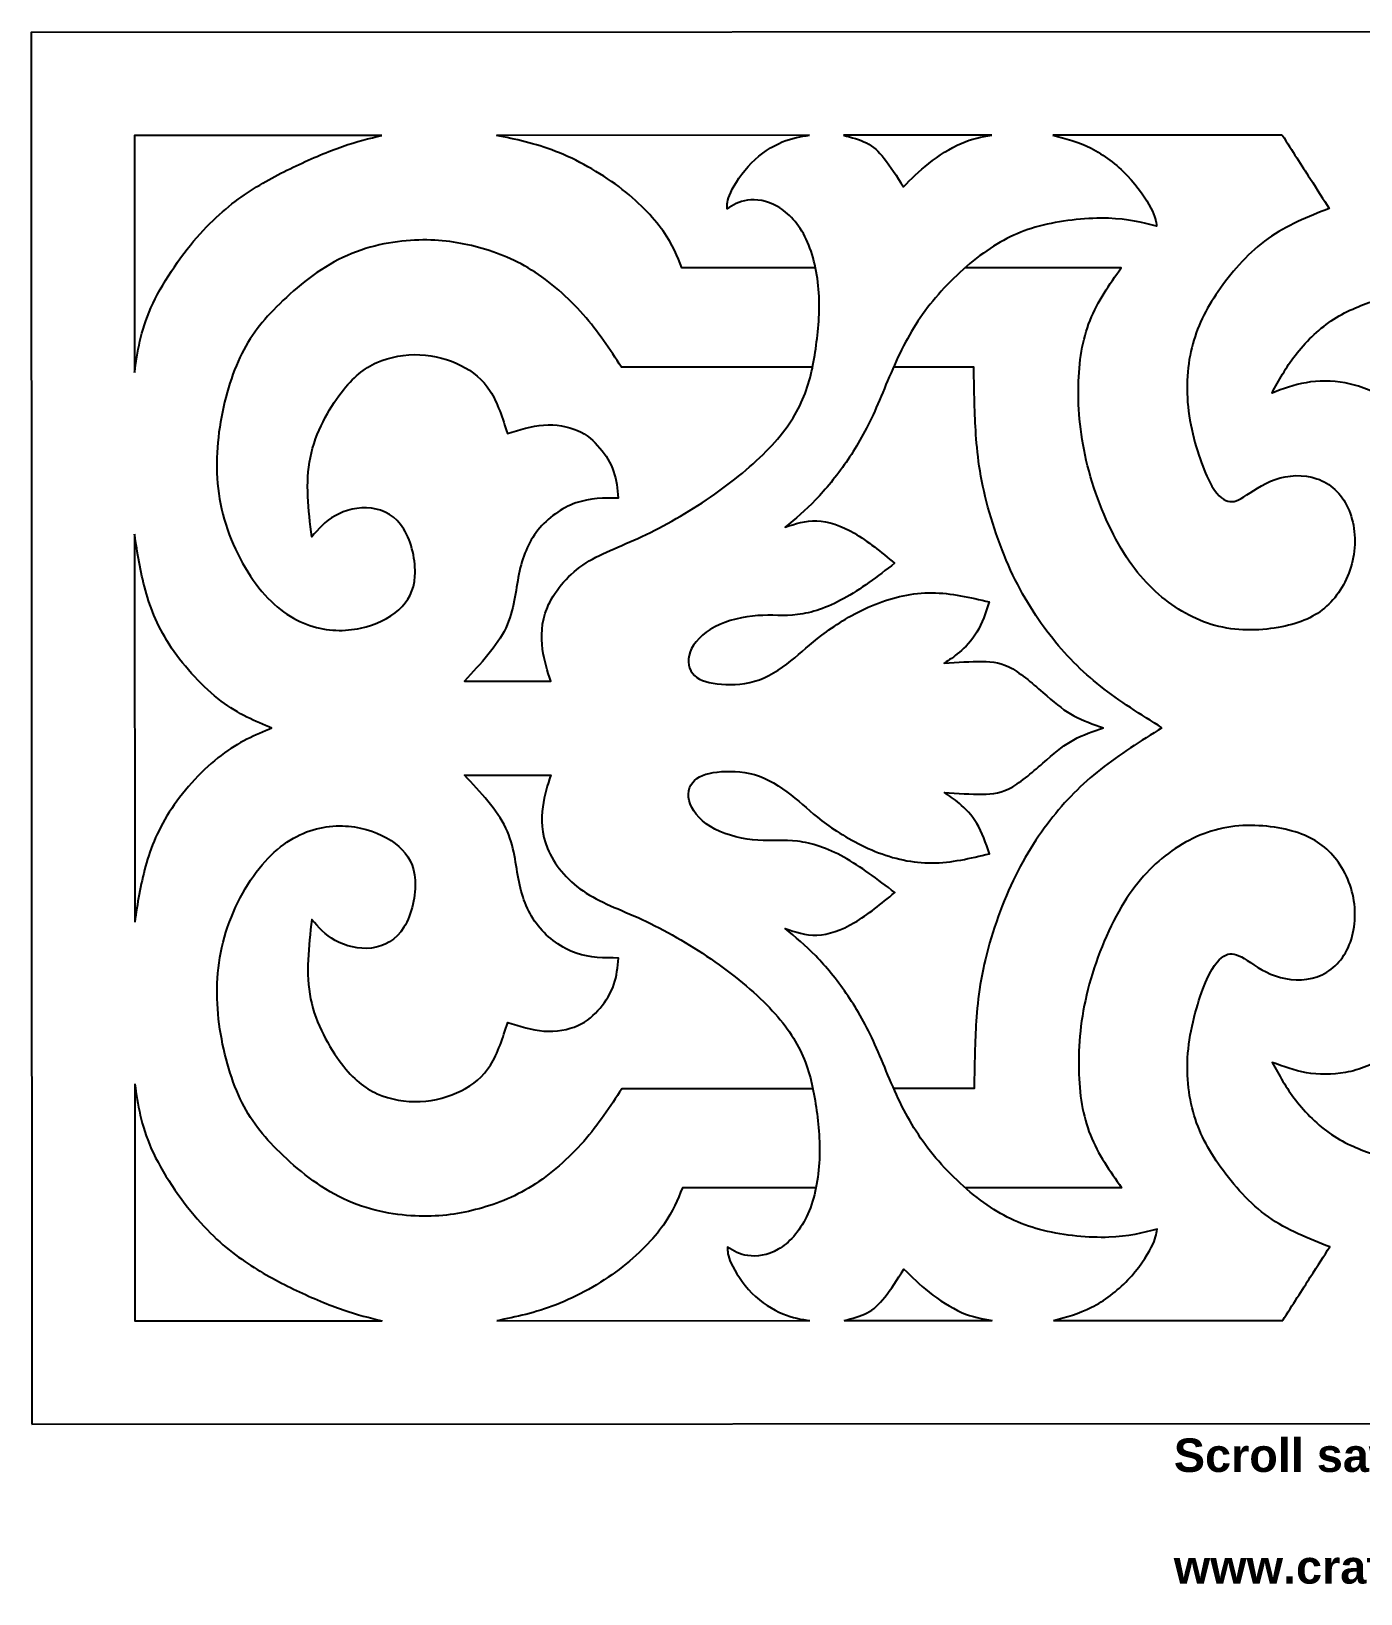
# Model space of a CAD drawing. Header units: centimetres. Extents: x -41.1 to 42.6, y -5.6 to 41.
# Drawn here: x -41.11 to -1.42, y -5.64 to 41 of the extents above; entities that cross this region are included whole.
import ezdxf

# ---------------------------------------------------------------- set-up
doc = ezdxf.new("R2010")
doc.units = ezdxf.units.CM
doc.header["$MEASUREMENT"] = 0
doc.layers.add('Layer 1', color=7, linetype='Continuous')

msp = doc.modelspace()

# ---------------------------------------------------------------- linework, layer by layer
at = {"layer": 'Layer 1'}
for points, knots in [([(-41.091, -0.57), (-41.091, -0.57), (-41.11, 40.966), (-41.11, 40.966), (-41.11, 40.966), (-41.11, 40.966), (42.576, 41.004), (42.576, 41.004), (42.576, 41.004), (42.576, 41.004), (42.595, -0.532), (42.595, -0.532), (42.595, -0.532), (42.595, -0.532), (-41.091, -0.57), (-41.091, -0.57)], [0, 0, 0, 0, 0.2, 0.2, 0.2, 0.2, 0.4, 0.4, 0.4, 0.4, 0.6, 0.6, 0.6, 0.6, 1, 1, 1, 1]), ([(-30.648, 37.894), (-30.648, 37.894), (-38.032, 37.891), (-38.032, 37.891), (-38.032, 37.891), (-38.032, 37.891), (-38.029, 30.814), (-38.029, 30.814)], [0, 0, 0, 0, 0.333333, 0.333333, 0.333333, 0.333333, 1, 1, 1, 1]), ([(-38.029, 30.814), (-37.939, 31.43), (-37.85, 32.045), (-37.536, 32.75), (-37.536, 32.75), (-37.222, 33.455), (-36.684, 34.251), (-36.165, 34.85), (-36.165, 34.85), (-35.646, 35.45), (-35.146, 35.854), (-34.656, 36.181), (-34.656, 36.181), (-34.166, 36.508), (-33.685, 36.758), (-33.205, 36.986), (-33.205, 36.986), (-32.724, 37.214), (-32.243, 37.419), (-31.817, 37.567), (-31.817, 37.567), (-31.391, 37.714), (-31.019, 37.804), (-30.648, 37.894)], [0, 0, 0, 0, 0.142857, 0.142857, 0.142857, 0.142857, 0.285714, 0.285714, 0.285714, 0.285714, 0.428571, 0.428571, 0.428571, 0.428571, 0.571429, 0.571429, 0.571429, 0.571429, 0.714286, 0.714286, 0.714286, 0.714286, 1, 1, 1, 1]), ([(-17.785, 30.977), (-19.687, 30.976), (-21.589, 30.976), (-23.491, 30.975), (-23.491, 30.975), (-23.837, 31.507), (-24.184, 32.039), (-24.629, 32.545), (-24.629, 32.545), (-25.075, 33.051), (-25.62, 33.531), (-26.175, 33.877), (-26.175, 33.877), (-26.729, 34.223), (-27.294, 34.434), (-27.861, 34.578), (-27.861, 34.578), (-28.428, 34.722), (-28.999, 34.799), (-29.665, 34.767), (-29.665, 34.767), (-30.332, 34.734), (-31.095, 34.593), (-31.806, 34.253), (-31.806, 34.253), (-32.517, 33.913), (-33.177, 33.374), (-33.693, 32.871), (-33.693, 32.871), (-34.209, 32.367), (-34.58, 31.899), (-34.878, 31.268), (-34.878, 31.268), (-35.176, 30.636), (-35.4, 29.841), (-35.505, 29.034), (-35.505, 29.034), (-35.611, 28.226), (-35.597, 27.405), (-35.389, 26.592), (-35.389, 26.592), (-35.18, 25.778), (-34.776, 24.97), (-34.311, 24.387), (-34.311, 24.387), (-33.846, 23.804), (-33.32, 23.445), (-32.795, 23.266), (-32.795, 23.266), (-32.269, 23.087), (-31.743, 23.087), (-31.282, 23.187), (-31.282, 23.187), (-30.82, 23.286), (-30.423, 23.485), (-30.138, 23.738), (-30.138, 23.738), (-29.853, 23.992), (-29.68, 24.299), (-29.654, 24.742), (-29.654, 24.742), (-29.629, 25.184), (-29.751, 25.761), (-29.988, 26.145), (-29.988, 26.145), (-30.226, 26.53), (-30.578, 26.722), (-30.956, 26.767), (-30.956, 26.767), (-31.335, 26.811), (-31.738, 26.709), (-32.04, 26.542), (-32.04, 26.542), (-32.341, 26.375), (-32.539, 26.144), (-32.738, 25.913), (-32.738, 25.913), (-32.835, 26.721), (-32.931, 27.528), (-32.778, 28.282), (-32.778, 28.282), (-32.624, 29.035), (-32.221, 29.734), (-31.859, 30.211), (-31.859, 30.211), (-31.497, 30.689), (-31.176, 30.946), (-30.789, 31.116), (-30.789, 31.116), (-30.401, 31.286), (-29.946, 31.369), (-29.507, 31.35), (-29.507, 31.35), (-29.068, 31.331), (-28.644, 31.21), (-28.286, 31.03), (-28.286, 31.03), (-27.926, 30.851), (-27.632, 30.614), (-27.41, 30.265), (-27.41, 30.265), (-27.189, 29.916), (-27.041, 29.454), (-26.894, 28.993), (-26.894, 28.993), (-26.535, 29.108), (-26.176, 29.224), (-25.814, 29.249), (-25.814, 29.249), (-25.452, 29.275), (-25.086, 29.211), (-24.801, 29.087), (-24.801, 29.087), (-24.516, 28.962), (-24.31, 28.776), (-24.134, 28.564), (-24.134, 28.564), (-23.958, 28.353), (-23.81, 28.116), (-23.723, 27.863), (-23.723, 27.863), (-23.637, 27.61), (-23.611, 27.34), (-23.585, 27.071), (-23.585, 27.071), (-24.008, 27.071), (-24.431, 27.071), (-24.851, 26.923), (-24.851, 26.923), (-25.271, 26.776), (-25.688, 26.481), (-25.982, 26.112), (-25.982, 26.112), (-26.277, 25.743), (-26.45, 25.301), (-26.552, 24.798), (-26.552, 24.798), (-26.654, 24.294), (-26.686, 23.73), (-26.945, 23.189), (-26.945, 23.189), (-27.205, 22.647), (-27.692, 22.127), (-28.179, 21.608), (-28.179, 21.608), (-27.32, 21.608), (-26.461, 21.609), (-25.602, 21.609), (-25.602, 21.609), (-25.698, 21.904), (-25.795, 22.199), (-25.843, 22.561), (-25.843, 22.561), (-25.891, 22.923), (-25.891, 23.352), (-25.702, 23.804), (-25.702, 23.804), (-25.513, 24.256), (-25.135, 24.731), (-24.642, 25.071), (-24.642, 25.071), (-24.149, 25.411), (-23.54, 25.616), (-22.877, 25.924), (-22.877, 25.924), (-22.213, 26.232), (-21.496, 26.643), (-20.829, 27.101), (-20.829, 27.101), (-20.163, 27.56), (-19.548, 28.067), (-19.08, 28.557), (-19.08, 28.557), (-18.612, 29.048), (-18.292, 29.522), (-18.081, 30.009), (-18.081, 30.009), (-17.869, 30.497), (-17.767, 30.997), (-17.69, 31.529), (-17.69, 31.529), (-17.614, 32.061), (-17.563, 32.625), (-17.598, 33.195), (-17.598, 33.195), (-17.634, 33.766), (-17.756, 34.342), (-17.974, 34.798), (-17.974, 34.798), (-18.192, 35.253), (-18.506, 35.586), (-18.827, 35.771), (-18.827, 35.771), (-19.147, 35.957), (-19.474, 35.996), (-19.727, 35.96), (-19.727, 35.96), (-19.981, 35.925), (-20.16, 35.816), (-20.339, 35.707), (-20.339, 35.707), (-20.339, 35.828), (-20.34, 35.95), (-20.228, 36.191), (-20.228, 36.191), (-20.115, 36.431), (-19.891, 36.79), (-19.609, 37.075), (-19.609, 37.075), (-19.327, 37.361), (-18.988, 37.573), (-18.69, 37.698), (-18.69, 37.698), (-18.392, 37.823), (-18.135, 37.861), (-17.879, 37.9)], [0, 0, 0, 0, 0.018182, 0.018182, 0.018182, 0.018182, 0.036364, 0.036364, 0.036364, 0.036364, 0.054545, 0.054545, 0.054545, 0.054545, 0.072727, 0.072727, 0.072727, 0.072727, 0.090909, 0.090909, 0.090909, 0.090909, 0.109091, 0.109091, 0.109091, 0.109091, 0.127273, 0.127273, 0.127273, 0.127273, 0.145455, 0.145455, 0.145455, 0.145455, 0.163636, 0.163636, 0.163636, 0.163636, 0.181818, 0.181818, 0.181818, 0.181818, 0.2, 0.2, 0.2, 0.2, 0.218182, 0.218182, 0.218182, 0.218182, 0.236364, 0.236364, 0.236364, 0.236364, 0.254545, 0.254545, 0.254545, 0.254545, 0.272727, 0.272727, 0.272727, 0.272727, 0.290909, 0.290909, 0.290909, 0.290909, 0.309091, 0.309091, 0.309091, 0.309091, 0.327273, 0.327273, 0.327273, 0.327273, 0.345455, 0.345455, 0.345455, 0.345455, 0.363636, 0.363636, 0.363636, 0.363636, 0.381818, 0.381818, 0.381818, 0.381818, 0.4, 0.4, 0.4, 0.4, 0.418182, 0.418182, 0.418182, 0.418182, 0.436364, 0.436364, 0.436364, 0.436364, 0.454545, 0.454545, 0.454545, 0.454545, 0.472727, 0.472727, 0.472727, 0.472727, 0.490909, 0.490909, 0.490909, 0.490909, 0.509091, 0.509091, 0.509091, 0.509091, 0.527273, 0.527273, 0.527273, 0.527273, 0.545455, 0.545455, 0.545455, 0.545455, 0.563636, 0.563636, 0.563636, 0.563636, 0.581818, 0.581818, 0.581818, 0.581818, 0.6, 0.6, 0.6, 0.6, 0.618182, 0.618182, 0.618182, 0.618182, 0.636364, 0.636364, 0.636364, 0.636364, 0.654545, 0.654545, 0.654545, 0.654545, 0.672727, 0.672727, 0.672727, 0.672727, 0.690909, 0.690909, 0.690909, 0.690909, 0.709091, 0.709091, 0.709091, 0.709091, 0.727273, 0.727273, 0.727273, 0.727273, 0.745455, 0.745455, 0.745455, 0.745455, 0.763636, 0.763636, 0.763636, 0.763636, 0.781818, 0.781818, 0.781818, 0.781818, 0.8, 0.8, 0.8, 0.8, 0.818182, 0.818182, 0.818182, 0.818182, 0.836364, 0.836364, 0.836364, 0.836364, 0.854545, 0.854545, 0.854545, 0.854545, 0.872727, 0.872727, 0.872727, 0.872727, 0.890909, 0.890909, 0.890909, 0.890909, 0.909091, 0.909091, 0.909091, 0.909091, 0.927273, 0.927273, 0.927273, 0.927273, 0.945455, 0.945455, 0.945455, 0.945455, 0.963636, 0.963636, 0.963636, 0.963636, 1, 1, 1, 1]), ([(-17.696, 33.939), (-19.025, 33.938), (-20.355, 33.938), (-21.685, 33.937), (-21.685, 33.937), (-21.82, 34.283), (-21.954, 34.629), (-22.249, 35.042), (-22.249, 35.042), (-22.544, 35.456), (-23, 35.936), (-23.57, 36.365), (-23.57, 36.365), (-24.141, 36.795), (-24.827, 37.172), (-25.455, 37.419), (-25.455, 37.419), (-26.084, 37.665), (-26.654, 37.78), (-27.225, 37.896)], [0, 0, 0, 0, 0.166667, 0.166667, 0.166667, 0.166667, 0.333333, 0.333333, 0.333333, 0.333333, 0.5, 0.5, 0.5, 0.5, 0.666667, 0.666667, 0.666667, 0.666667, 1, 1, 1, 1]), ([(-10.61, 37.903), (-10.232, 37.804), (-9.854, 37.705), (-9.472, 37.511), (-9.472, 37.511), (-9.091, 37.318), (-8.706, 37.029), (-8.389, 36.696), (-8.389, 36.696), (-8.071, 36.363), (-7.821, 35.985), (-7.686, 35.725), (-7.686, 35.725), (-7.552, 35.466), (-7.532, 35.325), (-7.513, 35.184), (-7.513, 35.184), (-7.943, 35.293), (-8.372, 35.401), (-8.955, 35.42), (-8.955, 35.42), (-9.539, 35.439), (-10.276, 35.368), (-10.904, 35.214), (-10.904, 35.214), (-11.532, 35.06), (-12.051, 34.823), (-12.586, 34.451), (-12.586, 34.451), (-13.121, 34.079), (-13.672, 33.572), (-14.114, 33.05), (-14.114, 33.05), (-14.556, 32.527), (-14.889, 31.988), (-15.181, 31.386), (-15.181, 31.386), (-15.472, 30.783), (-15.722, 30.116), (-15.978, 29.559), (-15.978, 29.559), (-16.234, 29.001), (-16.497, 28.552), (-16.785, 28.135), (-16.785, 28.135), (-17.073, 27.718), (-17.387, 27.334), (-17.695, 27.016), (-17.695, 27.016), (-18.002, 26.699), (-18.303, 26.449), (-18.604, 26.199), (-18.604, 26.199), (-18.303, 26.301), (-18.002, 26.404), (-17.659, 26.391), (-17.659, 26.391), (-17.316, 26.379), (-16.931, 26.251), (-16.537, 26.02), (-16.537, 26.02), (-16.143, 25.79), (-15.739, 25.456), (-15.335, 25.123), (-15.335, 25.123), (-15.847, 24.732), (-16.36, 24.341), (-16.854, 24.068), (-16.854, 24.068), (-17.347, 23.796), (-17.821, 23.641), (-18.235, 23.59), (-18.235, 23.59), (-18.648, 23.539), (-19.001, 23.59), (-19.42, 23.561), (-19.42, 23.561), (-19.84, 23.532), (-20.327, 23.422), (-20.702, 23.227), (-20.702, 23.227), (-21.077, 23.031), (-21.34, 22.749), (-21.442, 22.476), (-21.442, 22.476), (-21.545, 22.204), (-21.487, 21.941), (-21.314, 21.775), (-21.314, 21.775), (-21.141, 21.608), (-20.852, 21.538), (-20.506, 21.512), (-20.506, 21.512), (-20.16, 21.487), (-19.756, 21.506), (-19.371, 21.647), (-19.371, 21.647), (-18.987, 21.789), (-18.622, 22.051), (-18.314, 22.305), (-18.314, 22.305), (-18.007, 22.558), (-17.757, 22.802), (-17.372, 23.081), (-17.372, 23.081), (-16.988, 23.36), (-16.469, 23.674), (-15.921, 23.896), (-15.921, 23.896), (-15.373, 24.117), (-14.796, 24.245), (-14.222, 24.242), (-14.222, 24.242), (-13.649, 24.24), (-13.078, 24.105), (-12.508, 23.971), (-12.508, 23.971), (-12.616, 23.65), (-12.725, 23.33), (-12.879, 23.07), (-12.879, 23.07), (-13.033, 22.81), (-13.231, 22.612), (-13.401, 22.467), (-13.401, 22.467), (-13.571, 22.323), (-13.712, 22.233), (-13.853, 22.143), (-13.853, 22.143), (-13.455, 22.169), (-13.058, 22.195), (-12.728, 22.192), (-12.728, 22.192), (-12.398, 22.189), (-12.135, 22.157), (-11.811, 21.968), (-11.811, 21.968), (-11.487, 21.779), (-11.103, 21.433), (-10.795, 21.167), (-10.795, 21.167), (-10.487, 20.901), (-10.256, 20.716), (-9.987, 20.57), (-9.987, 20.57), (-9.718, 20.424), (-9.41, 20.318), (-9.102, 20.213)], [0, 0, 0, 0, 0.026316, 0.026316, 0.026316, 0.026316, 0.052632, 0.052632, 0.052632, 0.052632, 0.078947, 0.078947, 0.078947, 0.078947, 0.105263, 0.105263, 0.105263, 0.105263, 0.131579, 0.131579, 0.131579, 0.131579, 0.157895, 0.157895, 0.157895, 0.157895, 0.184211, 0.184211, 0.184211, 0.184211, 0.210526, 0.210526, 0.210526, 0.210526, 0.236842, 0.236842, 0.236842, 0.236842, 0.263158, 0.263158, 0.263158, 0.263158, 0.289474, 0.289474, 0.289474, 0.289474, 0.315789, 0.315789, 0.315789, 0.315789, 0.342105, 0.342105, 0.342105, 0.342105, 0.368421, 0.368421, 0.368421, 0.368421, 0.394737, 0.394737, 0.394737, 0.394737, 0.421053, 0.421053, 0.421053, 0.421053, 0.447368, 0.447368, 0.447368, 0.447368, 0.473684, 0.473684, 0.473684, 0.473684, 0.5, 0.5, 0.5, 0.5, 0.526316, 0.526316, 0.526316, 0.526316, 0.552632, 0.552632, 0.552632, 0.552632, 0.578947, 0.578947, 0.578947, 0.578947, 0.605263, 0.605263, 0.605263, 0.605263, 0.631579, 0.631579, 0.631579, 0.631579, 0.657895, 0.657895, 0.657895, 0.657895, 0.684211, 0.684211, 0.684211, 0.684211, 0.710526, 0.710526, 0.710526, 0.710526, 0.736842, 0.736842, 0.736842, 0.736842, 0.763158, 0.763158, 0.763158, 0.763158, 0.789474, 0.789474, 0.789474, 0.789474, 0.815789, 0.815789, 0.815789, 0.815789, 0.842105, 0.842105, 0.842105, 0.842105, 0.868421, 0.868421, 0.868421, 0.868421, 0.894737, 0.894737, 0.894737, 0.894737, 0.921053, 0.921053, 0.921053, 0.921053, 0.947368, 0.947368, 0.947368, 0.947368, 1, 1, 1, 1]), ([(-16.86, 37.9), (-16.616, 37.836), (-16.373, 37.772), (-16.174, 37.67), (-16.174, 37.67), (-15.975, 37.568), (-15.821, 37.426), (-15.645, 37.202), (-15.645, 37.202), (-15.469, 36.978), (-15.27, 36.67), (-15.071, 36.363), (-15.071, 36.363), (-14.84, 36.594), (-14.61, 36.825), (-14.318, 37.055), (-14.318, 37.055), (-14.026, 37.286), (-13.674, 37.517), (-13.35, 37.658), (-13.35, 37.658), (-13.027, 37.799), (-12.732, 37.851), (-12.437, 37.902)], [0, 0, 0, 0, 0.142857, 0.142857, 0.142857, 0.142857, 0.285714, 0.285714, 0.285714, 0.285714, 0.428571, 0.428571, 0.428571, 0.428571, 0.571429, 0.571429, 0.571429, 0.571429, 0.714286, 0.714286, 0.714286, 0.714286, 1, 1, 1, 1]), ([(-3.765, 37.906), (-3.47, 37.445), (-3.175, 36.983), (-2.94, 36.618), (-2.94, 36.618), (-2.706, 36.253), (-2.533, 35.984), (-2.36, 35.715), (-2.36, 35.715), (-2.994, 35.464), (-3.629, 35.214), (-4.186, 34.817), (-4.186, 34.817), (-4.744, 34.419), (-5.224, 33.874), (-5.605, 33.338), (-5.605, 33.338), (-5.987, 32.803), (-6.268, 32.277), (-6.435, 31.672), (-6.435, 31.672), (-6.601, 31.066), (-6.652, 30.38), (-6.559, 29.662), (-6.559, 29.662), (-6.466, 28.944), (-6.228, 28.194), (-6.016, 27.726), (-6.016, 27.726), (-5.805, 27.259), (-5.619, 27.073), (-5.452, 26.999), (-5.452, 26.999), (-5.285, 26.926), (-5.138, 26.964), (-4.907, 27.105), (-4.907, 27.105), (-4.676, 27.246), (-4.362, 27.49), (-3.975, 27.625), (-3.975, 27.625), (-3.587, 27.76), (-3.126, 27.785), (-2.728, 27.648), (-2.728, 27.648), (-2.331, 27.51), (-1.997, 27.209), (-1.802, 26.783), (-1.802, 26.783), (-1.606, 26.357), (-1.548, 25.806), (-1.644, 25.293), (-1.644, 25.293), (-1.74, 24.78), (-1.989, 24.305), (-2.313, 23.962), (-2.313, 23.962), (-2.637, 23.619), (-3.034, 23.408), (-3.572, 23.273), (-3.572, 23.273), (-4.111, 23.138), (-4.79, 23.08), (-5.421, 23.189), (-5.421, 23.189), (-6.053, 23.297), (-6.636, 23.573), (-7.162, 23.963), (-7.162, 23.963), (-7.688, 24.354), (-8.156, 24.86), (-8.573, 25.565), (-8.573, 25.565), (-8.99, 26.27), (-9.356, 27.174), (-9.574, 28.029), (-9.574, 28.029), (-9.792, 28.885), (-9.863, 29.693), (-9.847, 30.42), (-9.847, 30.42), (-9.832, 31.148), (-9.729, 31.795), (-9.502, 32.369), (-9.502, 32.369), (-9.275, 32.943), (-8.923, 33.443), (-8.57, 33.943), (-8.57, 33.943), (-10.125, 33.942), (-11.68, 33.941), (-13.235, 33.941)], [0, 0, 0, 0, 0.041667, 0.041667, 0.041667, 0.041667, 0.083333, 0.083333, 0.083333, 0.083333, 0.125, 0.125, 0.125, 0.125, 0.166667, 0.166667, 0.166667, 0.166667, 0.208333, 0.208333, 0.208333, 0.208333, 0.25, 0.25, 0.25, 0.25, 0.291667, 0.291667, 0.291667, 0.291667, 0.333333, 0.333333, 0.333333, 0.333333, 0.375, 0.375, 0.375, 0.375, 0.416667, 0.416667, 0.416667, 0.416667, 0.458333, 0.458333, 0.458333, 0.458333, 0.5, 0.5, 0.5, 0.5, 0.541667, 0.541667, 0.541667, 0.541667, 0.583333, 0.583333, 0.583333, 0.583333, 0.625, 0.625, 0.625, 0.625, 0.666667, 0.666667, 0.666667, 0.666667, 0.708333, 0.708333, 0.708333, 0.708333, 0.75, 0.75, 0.75, 0.75, 0.791667, 0.791667, 0.791667, 0.791667, 0.833333, 0.833333, 0.833333, 0.833333, 0.875, 0.875, 0.875, 0.875, 0.916667, 0.916667, 0.916667, 0.916667, 1, 1, 1, 1]), ([(0.739, 28.707), (0.29, 29.175), (-0.159, 29.643), (-0.598, 29.956), (-0.598, 29.956), (-1.037, 30.27), (-1.466, 30.43), (-1.88, 30.507), (-1.88, 30.507), (-2.293, 30.584), (-2.691, 30.577), (-3.053, 30.513), (-3.053, 30.513), (-3.415, 30.449), (-3.742, 30.327), (-4.069, 30.205), (-4.069, 30.205), (-3.864, 30.583), (-3.659, 30.961), (-3.37, 31.336), (-3.37, 31.336), (-3.082, 31.712), (-2.711, 32.084), (-2.299, 32.361), (-2.299, 32.361), (-1.887, 32.638), (-1.435, 32.821), (-1.015, 32.956), (-1.015, 32.956), (-0.596, 33.091), (-0.208, 33.178), (0.079, 33.221), (0.079, 33.221), (0.365, 33.264), (0.551, 33.264), (0.737, 33.264)], [0, 0, 0, 0, 0.1, 0.1, 0.1, 0.1, 0.2, 0.2, 0.2, 0.2, 0.3, 0.3, 0.3, 0.3, 0.4, 0.4, 0.4, 0.4, 0.5, 0.5, 0.5, 0.5, 0.6, 0.6, 0.6, 0.6, 0.7, 0.7, 0.7, 0.7, 0.8, 0.8, 0.8, 0.8, 1, 1, 1, 1]), ([(-7.353, 20.213), (-7.987, 20.611), (-8.622, 21.008), (-9.186, 21.453), (-9.186, 21.453), (-9.751, 21.898), (-10.244, 22.392), (-10.703, 22.984), (-10.703, 22.984), (-11.162, 23.577), (-11.585, 24.269), (-11.938, 25.067), (-11.938, 25.067), (-12.291, 25.865), (-12.573, 26.768), (-12.731, 27.576), (-12.731, 27.576), (-12.888, 28.384), (-12.92, 29.095), (-12.94, 29.646), (-12.94, 29.646), (-12.959, 30.198), (-12.966, 30.589), (-12.972, 30.98), (-12.972, 30.98), (-13.771, 30.979), (-14.57, 30.979), (-15.368, 30.978)], [0, 0, 0, 0, 0.125, 0.125, 0.125, 0.125, 0.25, 0.25, 0.25, 0.25, 0.375, 0.375, 0.375, 0.375, 0.5, 0.5, 0.5, 0.5, 0.625, 0.625, 0.625, 0.625, 0.75, 0.75, 0.75, 0.75, 1, 1, 1, 1]), ([(-33.928, 20.201), (-34.422, 20.406), (-34.915, 20.611), (-35.441, 21.012), (-35.441, 21.012), (-35.967, 21.412), (-36.525, 22.008), (-36.919, 22.594), (-36.919, 22.594), (-37.314, 23.18), (-37.545, 23.757), (-37.702, 24.321), (-37.702, 24.321), (-37.859, 24.885), (-37.943, 25.436), (-38.026, 25.988)], [0, 0, 0, 0, 0.2, 0.2, 0.2, 0.2, 0.4, 0.4, 0.4, 0.4, 0.6, 0.6, 0.6, 0.6, 1, 1, 1, 1]), ([(-33.928, 20.201), (-34.421, 19.996), (-34.915, 19.791), (-35.44, 19.39), (-35.44, 19.39), (-35.966, 18.989), (-36.523, 18.393), (-36.917, 17.806), (-36.917, 17.806), (-37.311, 17.219), (-37.541, 16.642), (-37.698, 16.078), (-37.698, 16.078), (-37.855, 15.514), (-37.938, 14.963), (-38.021, 14.412)], [0, 0, 0, 0, 0.2, 0.2, 0.2, 0.2, 0.4, 0.4, 0.4, 0.4, 0.6, 0.6, 0.6, 0.6, 1, 1, 1, 1]), ([(-10.594, 2.521), (-10.216, 2.62), (-9.838, 2.72), (-9.457, 2.914), (-9.457, 2.914), (-9.075, 3.108), (-8.691, 3.396), (-8.374, 3.73), (-8.374, 3.73), (-8.057, 4.063), (-7.807, 4.442), (-7.672, 4.701), (-7.672, 4.701), (-7.538, 4.961), (-7.519, 5.102), (-7.499, 5.243), (-7.499, 5.243), (-7.929, 5.134), (-8.358, 5.025), (-8.942, 5.005), (-8.942, 5.005), (-9.525, 4.986), (-10.262, 5.056), (-10.89, 5.209), (-10.89, 5.209), (-11.518, 5.363), (-12.038, 5.6), (-12.573, 5.971), (-12.573, 5.971), (-13.109, 6.343), (-13.66, 6.849), (-14.103, 7.371), (-14.103, 7.371), (-14.545, 7.893), (-14.879, 8.432), (-15.171, 9.034), (-15.171, 9.034), (-15.462, 9.636), (-15.713, 10.303), (-15.969, 10.861), (-15.969, 10.861), (-16.226, 11.418), (-16.489, 11.867), (-16.778, 12.283), (-16.778, 12.283), (-17.066, 12.7), (-17.381, 13.084), (-17.688, 13.401), (-17.688, 13.401), (-17.996, 13.718), (-18.298, 13.968), (-18.599, 14.218), (-18.599, 14.218), (-18.298, 14.116), (-17.996, 14.013), (-17.653, 14.026), (-17.653, 14.026), (-17.31, 14.039), (-16.926, 14.168), (-16.532, 14.399), (-16.532, 14.399), (-16.138, 14.629), (-15.734, 14.963), (-15.33, 15.296), (-15.33, 15.296), (-15.843, 15.687), (-16.356, 16.078), (-16.85, 16.35), (-16.85, 16.35), (-17.344, 16.622), (-17.818, 16.776), (-18.232, 16.827), (-18.232, 16.827), (-18.645, 16.878), (-18.998, 16.827), (-19.417, 16.855), (-19.417, 16.855), (-19.837, 16.884), (-20.324, 16.993), (-20.7, 17.188), (-20.7, 17.188), (-21.075, 17.383), (-21.337, 17.665), (-21.44, 17.938), (-21.44, 17.938), (-21.543, 18.21), (-21.485, 18.473), (-21.312, 18.64), (-21.312, 18.64), (-21.139, 18.806), (-20.851, 18.877), (-20.505, 18.903), (-20.505, 18.903), (-20.159, 18.929), (-19.755, 18.91), (-19.37, 18.769), (-19.37, 18.769), (-18.986, 18.628), (-18.62, 18.365), (-18.312, 18.112), (-18.312, 18.112), (-18.004, 17.859), (-17.754, 17.616), (-17.37, 17.337), (-17.37, 17.337), (-16.985, 17.058), (-16.466, 16.745), (-15.917, 16.524), (-15.917, 16.524), (-15.369, 16.303), (-14.792, 16.175), (-14.219, 16.178), (-14.219, 16.178), (-13.645, 16.182), (-13.075, 16.317), (-12.504, 16.451), (-12.504, 16.451), (-12.613, 16.772), (-12.722, 17.092), (-12.876, 17.352), (-12.876, 17.352), (-13.03, 17.611), (-13.229, 17.81), (-13.399, 17.954), (-13.399, 17.954), (-13.569, 18.098), (-13.71, 18.188), (-13.851, 18.278), (-13.851, 18.278), (-13.454, 18.252), (-13.056, 18.227), (-12.726, 18.23), (-12.726, 18.23), (-12.396, 18.233), (-12.133, 18.266), (-11.81, 18.455), (-11.81, 18.455), (-11.486, 18.644), (-11.102, 18.99), (-10.794, 19.257), (-10.794, 19.257), (-10.486, 19.523), (-10.256, 19.709), (-9.987, 19.855), (-9.987, 19.855), (-9.718, 20.001), (-9.41, 20.107), (-9.102, 20.213)], [0, 0, 0, 0, 0.026316, 0.026316, 0.026316, 0.026316, 0.052632, 0.052632, 0.052632, 0.052632, 0.078947, 0.078947, 0.078947, 0.078947, 0.105263, 0.105263, 0.105263, 0.105263, 0.131579, 0.131579, 0.131579, 0.131579, 0.157895, 0.157895, 0.157895, 0.157895, 0.184211, 0.184211, 0.184211, 0.184211, 0.210526, 0.210526, 0.210526, 0.210526, 0.236842, 0.236842, 0.236842, 0.236842, 0.263158, 0.263158, 0.263158, 0.263158, 0.289474, 0.289474, 0.289474, 0.289474, 0.315789, 0.315789, 0.315789, 0.315789, 0.342105, 0.342105, 0.342105, 0.342105, 0.368421, 0.368421, 0.368421, 0.368421, 0.394737, 0.394737, 0.394737, 0.394737, 0.421053, 0.421053, 0.421053, 0.421053, 0.447368, 0.447368, 0.447368, 0.447368, 0.473684, 0.473684, 0.473684, 0.473684, 0.5, 0.5, 0.5, 0.5, 0.526316, 0.526316, 0.526316, 0.526316, 0.552632, 0.552632, 0.552632, 0.552632, 0.578947, 0.578947, 0.578947, 0.578947, 0.605263, 0.605263, 0.605263, 0.605263, 0.631579, 0.631579, 0.631579, 0.631579, 0.657895, 0.657895, 0.657895, 0.657895, 0.684211, 0.684211, 0.684211, 0.684211, 0.710526, 0.710526, 0.710526, 0.710526, 0.736842, 0.736842, 0.736842, 0.736842, 0.763158, 0.763158, 0.763158, 0.763158, 0.789474, 0.789474, 0.789474, 0.789474, 0.815789, 0.815789, 0.815789, 0.815789, 0.842105, 0.842105, 0.842105, 0.842105, 0.868421, 0.868421, 0.868421, 0.868421, 0.894737, 0.894737, 0.894737, 0.894737, 0.921053, 0.921053, 0.921053, 0.921053, 0.947368, 0.947368, 0.947368, 0.947368, 1, 1, 1, 1]), ([(-7.353, 20.213), (-7.987, 19.816), (-8.621, 19.418), (-9.185, 18.972), (-9.185, 18.972), (-9.749, 18.527), (-10.242, 18.033), (-10.7, 17.44), (-10.7, 17.44), (-11.158, 16.847), (-11.581, 16.154), (-11.933, 15.356), (-11.933, 15.356), (-12.286, 14.558), (-12.567, 13.654), (-12.724, 12.846), (-12.724, 12.846), (-12.881, 12.038), (-12.912, 11.327), (-12.931, 10.776), (-12.931, 10.776), (-12.95, 10.224), (-12.956, 9.833), (-12.963, 9.442), (-12.963, 9.442), (-13.761, 9.442), (-14.56, 9.442), (-15.359, 9.441)], [0, 0, 0, 0, 0.125, 0.125, 0.125, 0.125, 0.25, 0.25, 0.25, 0.25, 0.375, 0.375, 0.375, 0.375, 0.5, 0.5, 0.5, 0.5, 0.625, 0.625, 0.625, 0.625, 0.75, 0.75, 0.75, 0.75, 1, 1, 1, 1]), ([(-17.775, 9.44), (-19.677, 9.439), (-21.579, 9.438), (-23.481, 9.438), (-23.481, 9.438), (-23.827, 8.905), (-24.173, 8.373), (-24.618, 7.867), (-24.618, 7.867), (-25.063, 7.36), (-25.608, 6.879), (-26.162, 6.533), (-26.162, 6.533), (-26.717, 6.186), (-27.281, 5.975), (-27.848, 5.83), (-27.848, 5.83), (-28.415, 5.686), (-28.986, 5.608), (-29.652, 5.64), (-29.652, 5.64), (-30.319, 5.672), (-31.082, 5.813), (-31.793, 6.152), (-31.793, 6.152), (-32.505, 6.491), (-33.165, 7.03), (-33.682, 7.532), (-33.682, 7.532), (-34.198, 8.035), (-34.57, 8.503), (-34.868, 9.134), (-34.868, 9.134), (-35.166, 9.766), (-35.391, 10.56), (-35.497, 11.368), (-35.497, 11.368), (-35.603, 12.175), (-35.591, 12.996), (-35.383, 13.81), (-35.383, 13.81), (-35.175, 14.624), (-34.772, 15.432), (-34.307, 16.016), (-34.307, 16.016), (-33.843, 16.599), (-33.317, 16.958), (-32.792, 17.138), (-32.792, 17.138), (-32.266, 17.318), (-31.741, 17.318), (-31.279, 17.219), (-31.279, 17.219), (-30.817, 17.12), (-30.42, 16.921), (-30.135, 16.668), (-30.135, 16.668), (-29.849, 16.415), (-29.676, 16.107), (-29.65, 15.665), (-29.65, 15.665), (-29.624, 15.223), (-29.746, 14.646), (-29.983, 14.261), (-29.983, 14.261), (-30.22, 13.877), (-30.572, 13.684), (-30.951, 13.639), (-30.951, 13.639), (-31.329, 13.594), (-31.733, 13.696), (-32.034, 13.863), (-32.034, 13.863), (-32.335, 14.029), (-32.534, 14.26), (-32.733, 14.491), (-32.733, 14.491), (-32.829, 13.683), (-32.924, 12.875), (-32.77, 12.122), (-32.77, 12.122), (-32.616, 11.369), (-32.212, 10.671), (-31.85, 10.193), (-31.85, 10.193), (-31.487, 9.716), (-31.167, 9.46), (-30.779, 9.29), (-30.779, 9.29), (-30.391, 9.12), (-29.936, 9.037), (-29.497, 9.057), (-29.497, 9.057), (-29.058, 9.076), (-28.635, 9.198), (-28.276, 9.378), (-28.276, 9.378), (-27.917, 9.557), (-27.622, 9.795), (-27.401, 10.144), (-27.401, 10.144), (-27.18, 10.494), (-27.033, 10.955), (-26.886, 11.417), (-26.886, 11.417), (-26.527, 11.301), (-26.168, 11.186), (-25.806, 11.161), (-25.806, 11.161), (-25.443, 11.135), (-25.078, 11.2), (-24.793, 11.325), (-24.793, 11.325), (-24.508, 11.45), (-24.303, 11.636), (-24.126, 11.847), (-24.126, 11.847), (-23.95, 12.059), (-23.803, 12.296), (-23.717, 12.549), (-23.717, 12.549), (-23.63, 12.803), (-23.605, 13.072), (-23.579, 13.341), (-23.579, 13.341), (-24.002, 13.341), (-24.425, 13.341), (-24.845, 13.488), (-24.845, 13.488), (-25.265, 13.635), (-25.682, 13.93), (-25.977, 14.298), (-25.977, 14.298), (-26.272, 14.667), (-26.445, 15.109), (-26.548, 15.612), (-26.548, 15.612), (-26.651, 16.115), (-26.683, 16.679), (-26.943, 17.221), (-26.943, 17.221), (-27.203, 17.762), (-27.69, 18.281), (-28.177, 18.8), (-28.177, 18.8), (-27.319, 18.801), (-26.46, 18.801), (-25.601, 18.801), (-25.601, 18.801), (-25.697, 18.506), (-25.793, 18.212), (-25.841, 17.849), (-25.841, 17.849), (-25.889, 17.487), (-25.888, 17.058), (-25.699, 16.606), (-25.699, 16.606), (-25.51, 16.154), (-25.131, 15.68), (-24.638, 15.341), (-24.638, 15.341), (-24.144, 15.001), (-23.535, 14.796), (-22.871, 14.489), (-22.871, 14.489), (-22.208, 14.181), (-21.49, 13.772), (-20.823, 13.314), (-20.823, 13.314), (-20.156, 12.856), (-19.54, 12.349), (-19.072, 11.859), (-19.072, 11.859), (-18.604, 11.369), (-18.283, 10.895), (-18.072, 10.408), (-18.072, 10.408), (-17.86, 9.921), (-17.757, 9.421), (-17.68, 8.889), (-17.68, 8.889), (-17.603, 8.357), (-17.551, 7.793), (-17.586, 7.222), (-17.586, 7.222), (-17.621, 6.652), (-17.743, 6.075), (-17.961, 5.62), (-17.961, 5.62), (-18.178, 5.165), (-18.492, 4.831), (-18.813, 4.645), (-18.813, 4.645), (-19.133, 4.459), (-19.46, 4.42), (-19.713, 4.456), (-19.713, 4.456), (-19.966, 4.491), (-20.146, 4.6), (-20.325, 4.709), (-20.325, 4.709), (-20.325, 4.587), (-20.325, 4.465), (-20.213, 4.225), (-20.213, 4.225), (-20.101, 3.984), (-19.876, 3.626), (-19.594, 3.34), (-19.594, 3.34), (-19.312, 3.055), (-18.972, 2.844), (-18.674, 2.719), (-18.674, 2.719), (-18.376, 2.594), (-18.119, 2.556), (-17.863, 2.518)], [0, 0, 0, 0, 0.018182, 0.018182, 0.018182, 0.018182, 0.036364, 0.036364, 0.036364, 0.036364, 0.054545, 0.054545, 0.054545, 0.054545, 0.072727, 0.072727, 0.072727, 0.072727, 0.090909, 0.090909, 0.090909, 0.090909, 0.109091, 0.109091, 0.109091, 0.109091, 0.127273, 0.127273, 0.127273, 0.127273, 0.145455, 0.145455, 0.145455, 0.145455, 0.163636, 0.163636, 0.163636, 0.163636, 0.181818, 0.181818, 0.181818, 0.181818, 0.2, 0.2, 0.2, 0.2, 0.218182, 0.218182, 0.218182, 0.218182, 0.236364, 0.236364, 0.236364, 0.236364, 0.254545, 0.254545, 0.254545, 0.254545, 0.272727, 0.272727, 0.272727, 0.272727, 0.290909, 0.290909, 0.290909, 0.290909, 0.309091, 0.309091, 0.309091, 0.309091, 0.327273, 0.327273, 0.327273, 0.327273, 0.345455, 0.345455, 0.345455, 0.345455, 0.363636, 0.363636, 0.363636, 0.363636, 0.381818, 0.381818, 0.381818, 0.381818, 0.4, 0.4, 0.4, 0.4, 0.418182, 0.418182, 0.418182, 0.418182, 0.436364, 0.436364, 0.436364, 0.436364, 0.454545, 0.454545, 0.454545, 0.454545, 0.472727, 0.472727, 0.472727, 0.472727, 0.490909, 0.490909, 0.490909, 0.490909, 0.509091, 0.509091, 0.509091, 0.509091, 0.527273, 0.527273, 0.527273, 0.527273, 0.545455, 0.545455, 0.545455, 0.545455, 0.563636, 0.563636, 0.563636, 0.563636, 0.581818, 0.581818, 0.581818, 0.581818, 0.6, 0.6, 0.6, 0.6, 0.618182, 0.618182, 0.618182, 0.618182, 0.636364, 0.636364, 0.636364, 0.636364, 0.654545, 0.654545, 0.654545, 0.654545, 0.672727, 0.672727, 0.672727, 0.672727, 0.690909, 0.690909, 0.690909, 0.690909, 0.709091, 0.709091, 0.709091, 0.709091, 0.727273, 0.727273, 0.727273, 0.727273, 0.745455, 0.745455, 0.745455, 0.745455, 0.763636, 0.763636, 0.763636, 0.763636, 0.781818, 0.781818, 0.781818, 0.781818, 0.8, 0.8, 0.8, 0.8, 0.818182, 0.818182, 0.818182, 0.818182, 0.836364, 0.836364, 0.836364, 0.836364, 0.854545, 0.854545, 0.854545, 0.854545, 0.872727, 0.872727, 0.872727, 0.872727, 0.890909, 0.890909, 0.890909, 0.890909, 0.909091, 0.909091, 0.909091, 0.909091, 0.927273, 0.927273, 0.927273, 0.927273, 0.945455, 0.945455, 0.945455, 0.945455, 0.963636, 0.963636, 0.963636, 0.963636, 1, 1, 1, 1]), ([(-3.749, 2.524), (-3.454, 2.986), (-3.159, 3.447), (-2.926, 3.813), (-2.926, 3.813), (-2.692, 4.178), (-2.519, 4.447), (-2.346, 4.717), (-2.346, 4.717), (-2.981, 4.966), (-3.615, 5.216), (-4.173, 5.613), (-4.173, 5.613), (-4.731, 6.01), (-5.212, 6.555), (-5.594, 7.09), (-5.594, 7.09), (-5.975, 7.625), (-6.258, 8.151), (-6.424, 8.756), (-6.424, 8.756), (-6.591, 9.362), (-6.643, 10.048), (-6.55, 10.766), (-6.55, 10.766), (-6.458, 11.484), (-6.221, 12.234), (-6.01, 12.702), (-6.01, 12.702), (-5.798, 13.17), (-5.612, 13.356), (-5.446, 13.429), (-5.446, 13.429), (-5.279, 13.503), (-5.132, 13.465), (-4.901, 13.324), (-4.901, 13.324), (-4.67, 13.183), (-4.356, 12.94), (-3.968, 12.805), (-3.968, 12.805), (-3.58, 12.671), (-3.119, 12.645), (-2.721, 12.783), (-2.721, 12.783), (-2.324, 12.921), (-1.991, 13.223), (-1.796, 13.649), (-1.796, 13.649), (-1.6, 14.075), (-1.543, 14.627), (-1.639, 15.139), (-1.639, 15.139), (-1.736, 15.652), (-1.986, 16.126), (-2.31, 16.469), (-2.31, 16.469), (-2.633, 16.812), (-3.031, 17.023), (-3.569, 17.158), (-3.569, 17.158), (-4.108, 17.292), (-4.787, 17.349), (-5.419, 17.24), (-5.419, 17.24), (-6.05, 17.131), (-6.633, 16.855), (-7.159, 16.464), (-7.159, 16.464), (-7.684, 16.072), (-8.152, 15.566), (-8.568, 14.861), (-8.568, 14.861), (-8.984, 14.155), (-9.349, 13.251), (-9.567, 12.396), (-9.567, 12.396), (-9.784, 11.54), (-9.855, 10.732), (-9.838, 10.005), (-9.838, 10.005), (-9.822, 9.277), (-9.719, 8.63), (-9.491, 8.056), (-9.491, 8.056), (-9.263, 7.483), (-8.911, 6.983), (-8.558, 6.483), (-8.558, 6.483), (-10.113, 6.482), (-11.668, 6.482), (-13.223, 6.481)], [0, 0, 0, 0, 0.041667, 0.041667, 0.041667, 0.041667, 0.083333, 0.083333, 0.083333, 0.083333, 0.125, 0.125, 0.125, 0.125, 0.166667, 0.166667, 0.166667, 0.166667, 0.208333, 0.208333, 0.208333, 0.208333, 0.25, 0.25, 0.25, 0.25, 0.291667, 0.291667, 0.291667, 0.291667, 0.333333, 0.333333, 0.333333, 0.333333, 0.375, 0.375, 0.375, 0.375, 0.416667, 0.416667, 0.416667, 0.416667, 0.458333, 0.458333, 0.458333, 0.458333, 0.5, 0.5, 0.5, 0.5, 0.541667, 0.541667, 0.541667, 0.541667, 0.583333, 0.583333, 0.583333, 0.583333, 0.625, 0.625, 0.625, 0.625, 0.666667, 0.666667, 0.666667, 0.666667, 0.708333, 0.708333, 0.708333, 0.708333, 0.75, 0.75, 0.75, 0.75, 0.791667, 0.791667, 0.791667, 0.791667, 0.833333, 0.833333, 0.833333, 0.833333, 0.875, 0.875, 0.875, 0.875, 0.916667, 0.916667, 0.916667, 0.916667, 1, 1, 1, 1]), ([(0.746, 11.727), (0.298, 11.259), (-0.15, 10.791), (-0.589, 10.477), (-0.589, 10.477), (-1.028, 10.162), (-1.457, 10.002), (-1.87, 9.925), (-1.87, 9.925), (-2.284, 9.848), (-2.681, 9.854), (-3.043, 9.918), (-3.043, 9.918), (-3.406, 9.982), (-3.733, 10.103), (-4.06, 10.225), (-4.06, 10.225), (-3.854, 9.847), (-3.649, 9.469), (-3.36, 9.094), (-3.36, 9.094), (-3.072, 8.719), (-2.7, 8.348), (-2.288, 8.071), (-2.288, 8.071), (-1.876, 7.793), (-1.424, 7.611), (-1.004, 7.477), (-1.004, 7.477), (-0.584, 7.342), (-0.196, 7.256), (0.09, 7.213), (0.09, 7.213), (0.377, 7.17), (0.563, 7.17), (0.749, 7.17)], [0, 0, 0, 0, 0.1, 0.1, 0.1, 0.1, 0.2, 0.2, 0.2, 0.2, 0.3, 0.3, 0.3, 0.3, 0.4, 0.4, 0.4, 0.4, 0.5, 0.5, 0.5, 0.5, 0.6, 0.6, 0.6, 0.6, 0.7, 0.7, 0.7, 0.7, 0.8, 0.8, 0.8, 0.8, 1, 1, 1, 1]), ([(-38.019, 9.585), (-38.019, 9.585), (-38.016, 2.509), (-38.016, 2.509), (-38.016, 2.509), (-38.016, 2.509), (-30.632, 2.512), (-30.632, 2.512)], [0, 0, 0, 0, 0.333333, 0.333333, 0.333333, 0.333333, 1, 1, 1, 1]), ([(-38.019, 9.585), (-37.929, 8.97), (-37.839, 8.354), (-37.525, 7.649), (-37.525, 7.649), (-37.21, 6.944), (-36.671, 6.15), (-36.152, 5.551), (-36.152, 5.551), (-35.632, 4.952), (-35.132, 4.548), (-34.642, 4.221), (-34.642, 4.221), (-34.151, 3.895), (-33.67, 3.645), (-33.19, 3.418), (-33.19, 3.418), (-32.709, 3.19), (-32.228, 2.985), (-31.802, 2.838), (-31.802, 2.838), (-31.375, 2.691), (-31.003, 2.601), (-30.632, 2.512)], [0, 0, 0, 0, 0.142857, 0.142857, 0.142857, 0.142857, 0.285714, 0.285714, 0.285714, 0.285714, 0.428571, 0.428571, 0.428571, 0.428571, 0.571429, 0.571429, 0.571429, 0.571429, 0.714286, 0.714286, 0.714286, 0.714286, 1, 1, 1, 1]), ([(-17.683, 6.479), (-19.013, 6.478), (-20.343, 6.478), (-21.672, 6.477), (-21.672, 6.477), (-21.807, 6.131), (-21.941, 5.785), (-22.236, 5.371), (-22.236, 5.371), (-22.531, 4.958), (-22.985, 4.477), (-23.556, 4.047), (-23.556, 4.047), (-24.126, 3.617), (-24.812, 3.239), (-25.44, 2.992), (-25.44, 2.992), (-26.068, 2.745), (-26.638, 2.629), (-27.209, 2.513)], [0, 0, 0, 0, 0.166667, 0.166667, 0.166667, 0.166667, 0.333333, 0.333333, 0.333333, 0.333333, 0.5, 0.5, 0.5, 0.5, 0.666667, 0.666667, 0.666667, 0.666667, 1, 1, 1, 1]), ([(-16.844, 2.518), (-16.6, 2.582), (-16.357, 2.646), (-16.158, 2.749), (-16.158, 2.749), (-15.96, 2.852), (-15.806, 2.993), (-15.63, 3.217), (-15.63, 3.217), (-15.453, 3.442), (-15.255, 3.749), (-15.056, 4.057), (-15.056, 4.057), (-14.825, 3.826), (-14.595, 3.596), (-14.303, 3.365), (-14.303, 3.365), (-14.011, 3.135), (-13.658, 2.904), (-13.335, 2.763), (-13.335, 2.763), (-13.011, 2.622), (-12.716, 2.571), (-12.421, 2.52)], [0, 0, 0, 0, 0.142857, 0.142857, 0.142857, 0.142857, 0.285714, 0.285714, 0.285714, 0.285714, 0.428571, 0.428571, 0.428571, 0.428571, 0.571429, 0.571429, 0.571429, 0.571429, 0.714286, 0.714286, 0.714286, 0.714286, 1, 1, 1, 1])]:
    msp.add_open_spline(points, degree=3, knots=knots, dxfattribs=at)
for points in [[(-17.879, 37.9), (-17.879, 37.9), (-27.225, 37.896), (-27.225, 37.896)], [(-12.437, 37.902), (-12.437, 37.902), (-16.86, 37.9), (-16.86, 37.9)], [(-3.765, 37.906), (-3.765, 37.906), (-10.61, 37.903), (-10.61, 37.903)], [(-38.026, 25.988), (-38.026, 25.988), (-38.021, 14.412), (-38.021, 14.412)], [(-27.209, 2.513), (-27.209, 2.513), (-17.863, 2.518), (-17.863, 2.518)], [(-16.844, 2.518), (-16.844, 2.518), (-12.421, 2.52), (-12.421, 2.52)], [(-10.594, 2.521), (-10.594, 2.521), (-3.749, 2.524), (-3.749, 2.524)]]:
    msp.add_open_spline(points, degree=3, dxfattribs=at)

# ---------------------------------------------------------------- texts
at = {"insert": (-7, -1), "char_height": 1, "width": 13.5, "attachment_point": 1}
msp.add_mtext('\\fArial|b1|i0|c0|p34;Scroll saw pattern\\P\\Pwww.craftsmanspace.com\\P}', dxfattribs=at)

doc.saveas('drawing.dxf')
